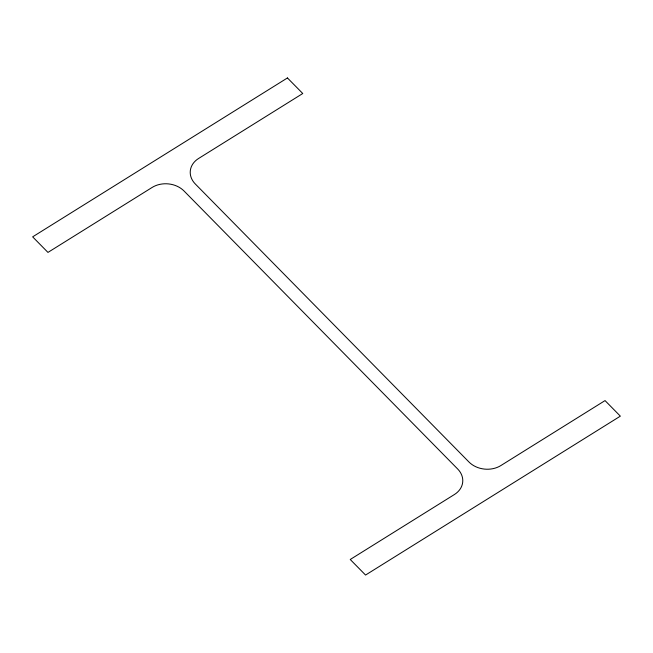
<?xml version="1.0" encoding="UTF-8"?>
<svg xmlns="http://www.w3.org/2000/svg" width="653" height="653" viewBox="0 0 653 653"><rect width="100%" height="100%" fill="white"/><g stroke="black" fill="none" stroke-linecap="round" stroke-linejoin="round"><path stroke-width="0.98" d="M287.442 77.952L32.65 236.851L47.963 252.409L152.157 187.427A22.692 18.17 4.8 0 1 184.04 191.002L457.696 469.017A22.692 18.17 4.8 0 1 454.431 494.509L350.237 559.49L365.558 575.048L620.35 416.149L605.037 400.591L500.843 465.573A22.692 18.17 4.8 0 1 468.96 461.998L195.304 183.983A22.692 18.17 4.8 0 1 198.569 158.491L302.763 93.51L287.442 77.952"/></g></svg>
